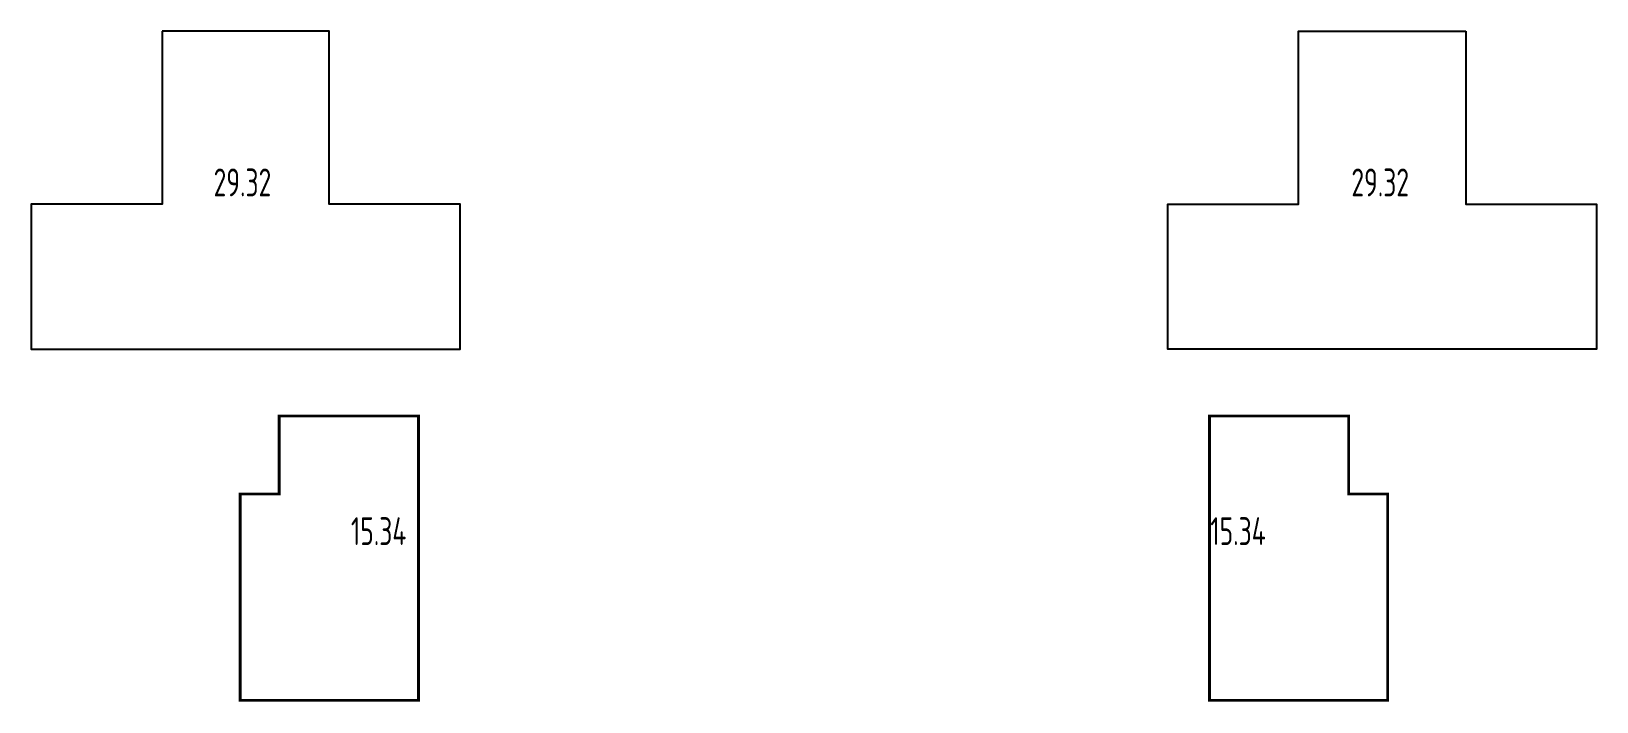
# Model space of a CAD drawing. Extents: x -624355 to 2378000, y 0 to 1700000.
# Drawn here: x 288595 to 316695, y 886500 to 898525 of the extents above; entities that cross this region are included whole.
import ezdxf

# ---------------------------------------------------------------- set-up
doc = ezdxf.new("R2010")
doc.units = 0
doc.header["$LTSCALE"] = 1000
doc.header["$MEASUREMENT"] = 0
for name, color, linetype, plot in [('X-Area-住宅公摊', 172, 'CONTINUOUS', False), ('X-Area-住宅公摊H', 152, 'CONTINUOUS', False), ('X-Area-户型编号', 212, 'CONTINUOUS', False)]:
    doc.layers.add(name, color=color, linetype=linetype, plot=plot)
doc.styles.add('TH-STYLE3', font='TSSDENG.shx', dxfattribs={"width": 0.7, "bigfont": 'TSSDCHN.shx'})

msp = doc.modelspace()

# ---------------------------------------------------------------- linework, layer by layer
at = {"layer": 'X-Area-住宅公摊'}
for points in [[(290945, 898525), (290945, 895425), (288595, 895425), (288595, 892825), (296295, 892825), (296295, 895425), (293945, 895425), (293945, 898525)], [(314345, 898525), (314345, 895425), (316695, 895425), (316695, 892825), (308995, 892825), (308995, 895425), (311345, 895425), (311345, 898525)]]:
    msp.add_lwpolyline(points, close=True, dxfattribs=at)
at = {"layer": 'X-Area-住宅公摊H', "const_width": 50}
for points in [[(292345, 890225), (293045, 890225), (293045, 891625), (295545, 891625), (295545, 886525), (292345, 886525)], [(312945, 890225), (312245, 890225), (312245, 891625), (309745, 891625), (309745, 886525), (312945, 886525)]]:
    msp.add_lwpolyline(points, close=True, dxfattribs=at)

# ---------------------------------------------------------------- texts
at = {"layer": 'X-Area-户型编号', "style": 'TH-STYLE3', "width": 0.7}
for s, p in [('29.32', (291868, 895564)), ('29.32', (312292, 895564)), ('15.34', (294333, 889309)), ('15.34', (309760, 889309))]:
    msp.add_text(s, height=500, dxfattribs=at).set_placement(p)

doc.saveas('drawing.dxf')
